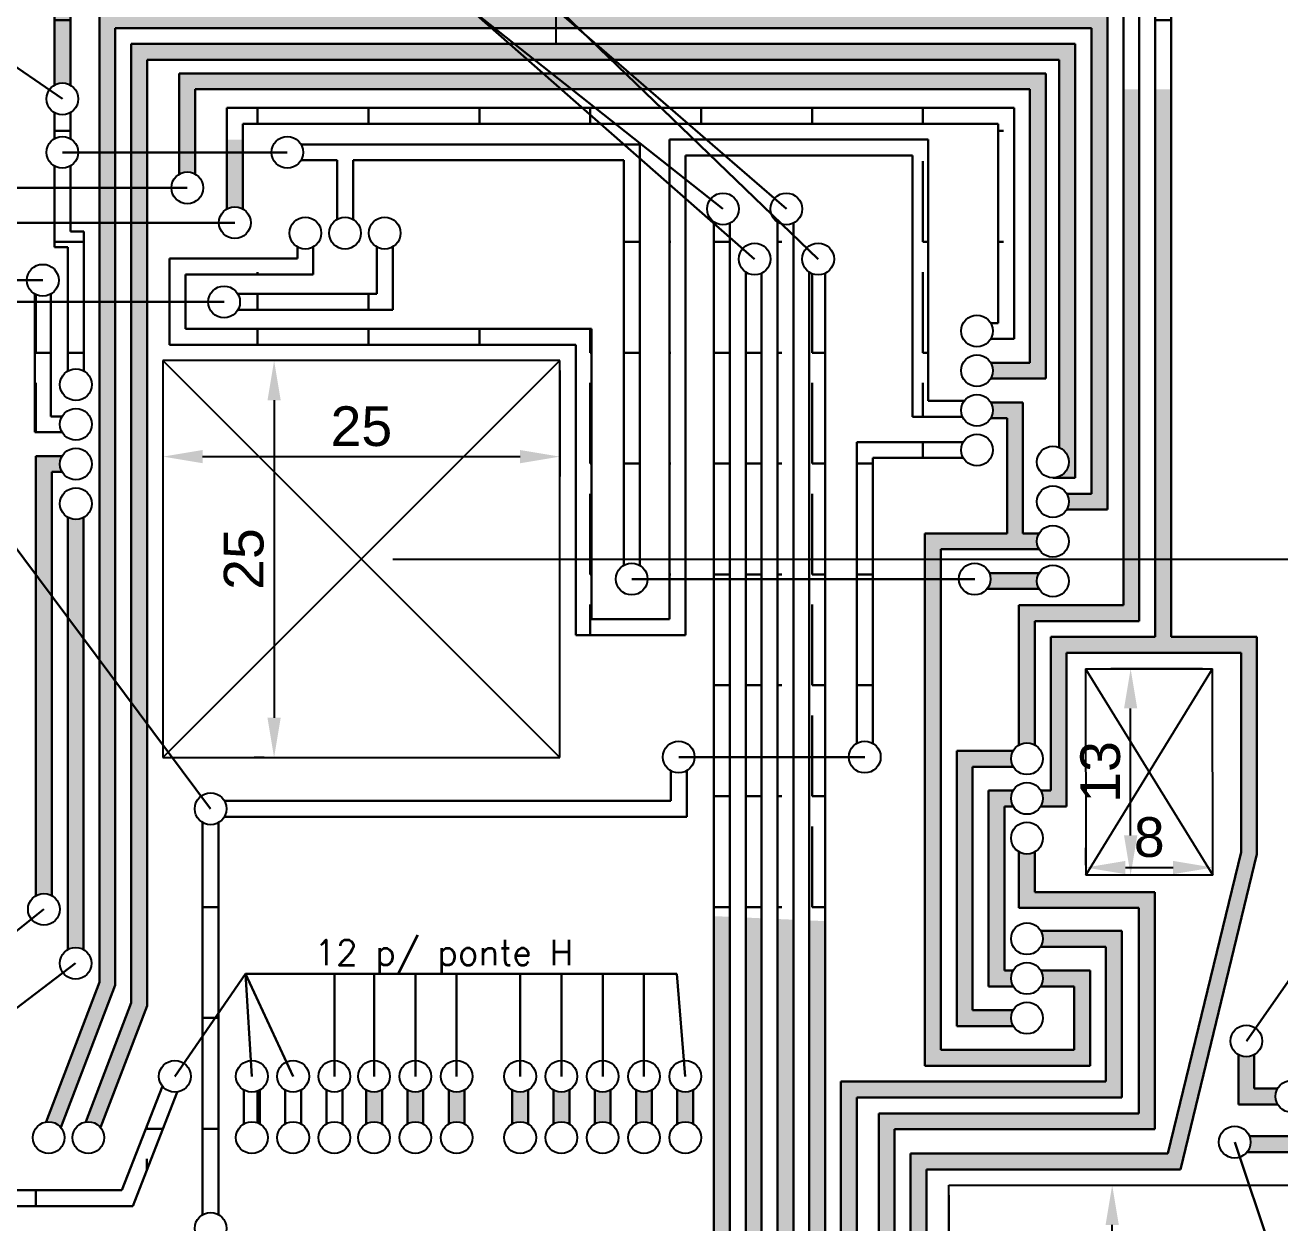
# Model space of a CAD drawing. Header units: millimetres. Extents: x -2700 to -2171, y -729 to -455.
# Drawn here: x -2599.1 to -2520, y -634.6 to -559.1 of the extents above; entities that cross this region are included whole.
import ezdxf

# ---------------------------------------------------------------- set-up
doc = ezdxf.new("R2010")
doc.units = ezdxf.units.MM
doc.styles.add('200-R060', font='romans.shx', dxfattribs={"height": 30})
doc.styles.get("Standard").update_dxf_attribs({"font": 'arial.ttf'})
doc.dimstyles.new('ISO-25', dxfattribs={"dimtxt": 2.5, "dimasz": 2.5, "dimexe": 1.25, "dimexo": 0.625, "dimtad": 1, "dimtxsty": 'Standard', "dimcen": 2.5, "dimadec": 0, "dimazin": 0, "dimtfac": 1, "dimtmove": 0, "dimatfit": 3, "dimfxl": 1, "dimarcsym": 0})
pattern_1 = [(0, (0, 0), (0, 6.985), [5.08, -1.905]), (90, (0, 0), (-6.985, 4e-16), [5.08, -1.905])]

# ---------------------------------------------------------------- blocks, each defined once
blk = doc.blocks.new('*D6')
at = {"color": 0, "lineweight": -2, "transparency": 16777216}
for p, q in [((-2575.934, -592.752), (-2495.554, -592.752)), ((-2496.804, -595.252), (-2496.804, -680.252)), ((-2538.934, -682.752), (-2495.554, -682.752))]:
    blk.add_line(p, q, dxfattribs=at)
at = {"color": 0, "lineweight": 30, "transparency": 16777216}
for points in [[(-2497.221, -595.252), (-2496.387, -595.252), (-2496.804, -592.752)], [(-2497.221, -680.252), (-2496.387, -680.252), (-2496.804, -682.752)]]:
    blk.add_solid(points, dxfattribs=at)
at = {"layer": 'Defpoints', "color": 0, "lineweight": 30, "transparency": 16777216}
for p in [(-2576.559, -592.752), (-2539.559, -682.752), (-2496.804, -682.752)]:
    blk.add_point(p, dxfattribs=at)
at = {"color": 0, "lineweight": 30, "transparency": 16777216, "insert": (-2498.705, -637.752), "char_height": 2.5, "attachment_point": 5, "rotation": 90}
blk.add_mtext('90', dxfattribs=at)
blk = doc.blocks.new('*D10')
at = {"color": 0, "lineweight": -2, "transparency": 16777216}
for p, q in [((-2540.282, -632.202), (-2529.365, -632.202)), ((-2530.615, -680.252), (-2530.615, -634.702)), ((-2540.282, -682.752), (-2529.365, -682.752))]:
    blk.add_line(p, q, dxfattribs=at)
at = {"color": 0, "lineweight": 30, "transparency": 16777216}
for points in [[(-2531.031, -634.702), (-2530.198, -634.702), (-2530.615, -632.202)], [(-2531.031, -680.252), (-2530.198, -680.252), (-2530.615, -682.752)]]:
    blk.add_solid(points, dxfattribs=at)
at = {"layer": 'Defpoints', "color": 0, "lineweight": 30, "transparency": 16777216}
for p in [(-2540.907, -632.202), (-2530.615, -632.202), (-2540.907, -682.752)]:
    blk.add_point(p, dxfattribs=at)
at = {"color": 0, "lineweight": 30, "transparency": 16777216, "insert": (-2532.742, -657.477), "char_height": 2.5, "attachment_point": 5, "rotation": 90}
blk.add_mtext('50,55', dxfattribs=at)
blk = doc.blocks.new('*D14')
at = {"color": 0, "lineweight": -2, "transparency": 16777216}
for p, q in [((-2524.916, -599.666), (-2530.701, -599.666)), ((-2529.451, -610.163), (-2529.451, -602.166)), ((-2524.903, -612.663), (-2530.701, -612.663))]:
    blk.add_line(p, q, dxfattribs=at)
at = {"color": 0, "lineweight": 30, "transparency": 16777216}
for points in [[(-2529.868, -602.166), (-2529.035, -602.166), (-2529.451, -599.666)], [(-2529.868, -610.163), (-2529.035, -610.163), (-2529.451, -612.663)]]:
    blk.add_solid(points, dxfattribs=at)
at = {"layer": 'Defpoints', "color": 0, "lineweight": 30, "transparency": 16777216}
for p in [(-2529.451, -599.666), (-2524.291, -599.666), (-2524.278, -612.663)]:
    blk.add_point(p, dxfattribs=at)
at = {"color": 0, "lineweight": 30, "transparency": 16777216, "insert": (-2531.354, -606.165), "char_height": 2.5, "attachment_point": 5, "rotation": 90}
blk.add_mtext('13', dxfattribs=at)
blk = doc.blocks.new('*D18')
at = {"color": 0, "lineweight": -2, "transparency": 16777216}
for p, q in [((-2540.907, -632.827), (-2540.907, -644.811)), ((-2510.907, -632.827), (-2510.907, -644.811)), ((-2538.407, -643.561), (-2513.407, -643.561))]:
    blk.add_line(p, q, dxfattribs=at)
at = {"color": 0, "lineweight": 30, "transparency": 16777216}
for points in [[(-2538.407, -643.144), (-2538.407, -643.977), (-2540.907, -643.561)], [(-2513.407, -643.144), (-2513.407, -643.977), (-2510.907, -643.561)]]:
    blk.add_solid(points, dxfattribs=at)
at = {"layer": 'Defpoints', "color": 0, "lineweight": 30, "transparency": 16777216}
for p in [(-2540.907, -632.202), (-2510.907, -632.202), (-2510.907, -643.561)]:
    blk.add_point(p, dxfattribs=at)
at = {"color": 0, "lineweight": 30, "transparency": 16777216, "insert": (-2525.907, -641.658), "char_height": 2.5, "attachment_point": 5}
blk.add_mtext('30', dxfattribs=at)
blk = doc.blocks.new('*D19')
at = {"color": 0, "lineweight": -2, "transparency": 16777216}
for p, q in [((-2532.281, -612.038), (-2532.281, -610.937)), ((-2524.278, -612.038), (-2524.278, -610.937)), ((-2529.781, -612.187), (-2526.778, -612.187))]:
    blk.add_line(p, q, dxfattribs=at)
at = {"color": 0, "lineweight": 30, "transparency": 16777216}
for points in [[(-2529.781, -611.771), (-2529.781, -612.604), (-2532.281, -612.187)], [(-2526.778, -611.771), (-2526.778, -612.604), (-2524.278, -612.187)]]:
    blk.add_solid(points, dxfattribs=at)
at = {"layer": 'Defpoints', "color": 0, "lineweight": 30, "transparency": 16777216}
for p in [(-2524.278, -612.187), (-2532.281, -612.663), (-2524.278, -612.663)]:
    blk.add_point(p, dxfattribs=at)
at = {"color": 0, "lineweight": 30, "transparency": 16777216, "insert": (-2528.279, -610.286), "char_height": 2.5, "attachment_point": 5}
blk.add_mtext('8', dxfattribs=at)
blk = doc.blocks.new('*D20')
at = {"color": 0, "lineweight": -2, "transparency": 16777216}
for p, q in [((-2590.407, -580.877), (-2590.407, -587.549)), ((-2565.407, -580.877), (-2565.407, -587.549)), ((-2587.907, -586.299), (-2567.907, -586.299))]:
    blk.add_line(p, q, dxfattribs=at)
at = {"color": 0, "lineweight": 30, "transparency": 16777216}
for points in [[(-2587.907, -585.882), (-2587.907, -586.715), (-2590.407, -586.299)], [(-2567.907, -585.882), (-2567.907, -586.715), (-2565.407, -586.299)]]:
    blk.add_solid(points, dxfattribs=at)
at = {"layer": 'Defpoints', "color": 0, "lineweight": 30, "transparency": 16777216}
for p in [(-2590.407, -580.252), (-2565.407, -580.252), (-2565.407, -586.299)]:
    blk.add_point(p, dxfattribs=at)
at = {"color": 0, "lineweight": 30, "transparency": 16777216, "insert": (-2577.907, -584.397), "char_height": 2.5, "attachment_point": 5}
blk.add_mtext('25', dxfattribs=at)
blk = doc.blocks.new('*D22')
at = {"color": 0, "lineweight": -2, "transparency": 16777216}
for p, q in [((-2584.031, -580.252), (-2584.656, -580.252)), ((-2583.406, -582.752), (-2583.406, -602.752)), ((-2584.031, -605.252), (-2584.656, -605.252))]:
    blk.add_line(p, q, dxfattribs=at)
at = {"color": 0, "lineweight": 30, "transparency": 16777216}
for points in [[(-2583.822, -582.752), (-2582.989, -582.752), (-2583.406, -580.252)], [(-2583.822, -602.752), (-2582.989, -602.752), (-2583.406, -605.252)]]:
    blk.add_solid(points, dxfattribs=at)
at = {"layer": 'Defpoints', "color": 0, "lineweight": 30, "transparency": 16777216}
for p in [(-2583.406, -580.252), (-2583.406, -605.252), (-2583.406, -605.252)]:
    blk.add_point(p, dxfattribs=at)
at = {"color": 0, "lineweight": 30, "transparency": 16777216, "insert": (-2585.307, -592.752), "char_height": 2.5, "attachment_point": 5, "rotation": 90}
blk.add_mtext('25', dxfattribs=at)
blk = doc.blocks.new('*D27')
at = {"color": 0, "lineweight": -2, "transparency": 16777216}
for p, q in [((-2565.657, -547.295), (-2565.657, -544.795)), ((-2568.15, -549.795), (-2564.407, -549.795)), ((-2565.657, -555.298), (-2565.657, -549.795)), ((-2568.15, -555.298), (-2564.407, -555.298)), ((-2565.657, -557.798), (-2565.657, -560.298))]:
    blk.add_line(p, q, dxfattribs=at)
at = {"color": 0, "lineweight": 30, "transparency": 16777216}
for points in [[(-2566.074, -547.295), (-2565.241, -547.295), (-2565.657, -549.795)], [(-2566.074, -557.798), (-2565.241, -557.798), (-2565.657, -555.298)]]:
    blk.add_solid(points, dxfattribs=at)
at = {"layer": 'Defpoints', "color": 0, "lineweight": 30, "transparency": 16777216}
for p in [(-2568.775, -549.795), (-2565.657, -549.795), (-2568.775, -555.298)]:
    blk.add_point(p, dxfattribs=at)
at = {"color": 0, "lineweight": 30, "transparency": 16777216, "insert": (-2567.78, -552.546), "char_height": 2.5, "attachment_point": 5, "rotation": 90}
blk.add_mtext('5,5', dxfattribs=at)

msp = doc.modelspace()

# ---------------------------------------------------------------- hatches: boundary and pattern name
at = {"lineweight": 30}
h = msp.add_hatch(dxfattribs=at)
h.set_pattern_fill('ANGLE', color=2)
h.set_pattern_definition(pattern_1)
h.paths.add_polyline_path([(-2526.909, -550.844), (-2527.909, -551.012), (-2527.909, -553.154), (-2540.65, -553.154), (-2542.638, -553.488, -0.041669), (-2542.624, -553.654, -0.131653), (-2542.758, -554.154), (-2527.909, -554.154), (-2527.909, -557.874), (-2526.909, -558.018)])
h.paths.add_polyline_path([(-2526.909, -546.585), (-2520.313, -546.585), (-2520.313, -545.46), (-2521.313, -545.505), (-2521.313, -545.585), (-2523.085, -545.585), (-2527.909, -545.802), (-2527.909, -551.012), (-2526.909, -550.844)])
h.paths.add_polyline_path([(-2520.313, -537.68), (-2520.313, -532.786), (-2517.043, -532.786, -0.131653), (-2517.177, -532.286, -0.131653), (-2517.043, -531.786), (-2520.313, -531.786), (-2520.313, -527.251), (-2571.916, -527.251), (-2573.321, -528.251), (-2563.418, -528.251), (-2563.418, -531.925), (-2562.418, -532.023), (-2562.418, -528.251), (-2521.313, -528.251), (-2521.313, -545.505), (-2520.313, -545.46)])
h.paths.add_polyline_path([(-2523.085, -545.585), (-2527.909, -545.585), (-2527.909, -545.802)], flags=17)
h.paths.add_polyline_path([(-2526.909, -558.018), (-2527.909, -557.874), (-2527.909, -565.283), (-2526.909, -565.283)])
h.paths.add_polyline_path([(-2528.909, -557.73), (-2529.909, -557.587), (-2529.909, -565.283), (-2528.909, -565.283)])
h.paths.add_polyline_path([(-2528.909, -556.298), (-2538.868, -556.298), (-2531.916, -557.298), (-2529.909, -557.298), (-2529.909, -557.587), (-2528.909, -557.73)], flags=17)
h.paths.add_polyline_path([(-2538.868, -556.298), (-2548.226, -556.298), (-2548.226, -554.952), (-2549.226, -554.808), (-2549.226, -556.298), (-2560.652, -556.298), (-2567.35, -556.298), (-2566.313, -557.298), (-2531.916, -557.298)])
h.paths.add_polyline_path([(-2548.226, -551.863), (-2549.226, -551.863), (-2549.226, -553.154), (-2556.383, -553.154, -0.131653), (-2556.249, -553.654, -0.035731), (-2556.259, -553.796), (-2553.773, -554.154), (-2549.226, -554.154), (-2549.226, -554.808), (-2548.226, -554.952)])
h.paths.add_polyline_path([(-2556.259, -553.796, -0.095473), (-2556.383, -554.154), (-2553.773, -554.154)])
h = msp.add_hatch(dxfattribs=at)
h.set_pattern_fill('ANGLE', color=2)
h.set_pattern_definition(pattern_1)
h.paths.add_polyline_path([(-2603.407, -556.798), (-2604.407, -556.798), (-2604.407, -558.48), (-2603.407, -559.169)])
h.paths.add_polyline_path([(-2603.407, -549.656), (-2604.407, -550.367), (-2604.407, -556.798), (-2603.407, -556.798)])
h.paths.add_polyline_path([(-2601.407, -548.233), (-2602.407, -548.945), (-2602.407, -556.798), (-2601.407, -556.798)])
h.paths.add_polyline_path([(-2601.407, -556.798), (-2602.407, -556.798), (-2602.407, -559.857), (-2601.407, -560.545)])
h.paths.add_polyline_path([(-2599.407, -556.798), (-2600.407, -556.798), (-2600.407, -561.234), (-2599.407, -561.922)])
h.paths.add_polyline_path([(-2599.407, -546.81), (-2600.407, -547.522), (-2600.407, -556.798), (-2599.407, -556.798)])
h.paths.add_polyline_path([(-2596.239, -544.556), (-2597.239, -545.268), (-2597.239, -556.798), (-2596.239, -556.798)])
h.paths.add_polyline_path([(-2596.239, -556.798), (-2597.239, -556.798), (-2597.239, -562.893, -0.26795), (-2596.239, -562.893)])
h.paths.add_polyline_path([(-2584.283, -547.595), (-2588.083, -547.595), (-2589.223, -547.595, -0.131653), (-2589.089, -548.095, -0.131653), (-2589.223, -548.595), (-2588.083, -548.595), (-2583.021, -548.595)])
h = msp.add_hatch(color=2, dxfattribs=at)
h.dxf.hatch_style = 1
h.paths.add_polyline_path([(-2561.716, -556.298), (-2579.801, -556.298), (-2589.223, -556.298, -0.131653), (-2589.089, -556.798, -0.131653), (-2589.223, -557.298), (-2579.801, -557.298), (-2561.716, -557.298)])
h.paths.add_polyline_path([(-2561.716, -560.298), (-2592.407, -560.298), (-2592.407, -575.184), (-2591.407, -575.184), (-2591.407, -561.298), (-2561.716, -561.298)], flags=17)
h.paths.add_polyline_path([(-2561.716, -562.157), (-2589.375, -562.157), (-2589.375, -568.498, -0.26795), (-2588.375, -568.498), (-2588.375, -563.157), (-2561.716, -563.157)], flags=16)
h.paths.add_polyline_path([(-2585.379, -566.327), (-2586.379, -566.327), (-2586.379, -570.694, -0.26795), (-2585.379, -570.694)], flags=16)
h.paths.add_polyline_path([(-2593.407, -559.298), (-2561.716, -559.298), (-2561.716, -558.298), (-2594.407, -558.298), (-2594.407, -575.184), (-2593.407, -575.184)])
h = msp.add_hatch(color=2, dxfattribs=at)
h.dxf.hatch_style = 1
h.paths.add_polyline_path([(-2596.239, -557.312), (-2597.239, -557.312), (-2597.239, -562.893, -0.26795), (-2596.239, -562.893)])
h = msp.add_hatch(color=2, dxfattribs=at)
h.dxf.hatch_style = 1
h.paths.add_polyline_path([(-2534.793, -562.157), (-2563.324, -562.157), (-2563.324, -563.157), (-2535.793, -563.157), (-2535.793, -563.408), (-2534.793, -563.408)], flags=16)
h.paths.add_polyline_path([(-2532.951, -560.298), (-2563.324, -560.298), (-2563.324, -561.298), (-2533.951, -561.298), (-2533.951, -563.408), (-2532.951, -563.408)], flags=17)
h.paths.add_polyline_path([(-2530.909, -558.298), (-2594.407, -558.298), (-2594.407, -563.268), (-2593.407, -563.268), (-2593.407, -559.298), (-2531.909, -559.298), (-2531.909, -563.408), (-2530.909, -563.408)])
h = msp.add_hatch(color=2, dxfattribs=at)
h.dxf.hatch_style = 1
h.paths.add_polyline_path([(-2526.909, -563.157), (-2527.909, -563.157), (-2527.909, -590.77), (-2527.909, -597.656), (-2534.487, -597.656), (-2534.487, -607.335), (-2535.121, -607.335, -0.131653), (-2534.987, -607.835, -0.131653), (-2535.121, -608.335), (-2533.487, -608.335), (-2533.487, -598.656), (-2522.495, -598.656), (-2522.495, -610.785), (-2521.495, -610.749), (-2521.495, -597.656), (-2526.909, -597.656), (-2526.909, -590.77)])
h.paths.add_polyline_path([(-2528.909, -563.157), (-2529.909, -563.157), (-2529.909, -595.656), (-2533.851, -595.656), (-2536.487, -595.656), (-2536.487, -604.469, -0.26795), (-2535.487, -604.469), (-2535.487, -596.656), (-2528.909, -596.656)])
h.paths.add_polyline_path([(-2535.217, -591.136), (-2536.235, -591.136), (-2536.235, -582.882), (-2538.27, -582.882, -0.131653), (-2538.136, -583.382, -0.131653), (-2538.27, -583.882), (-2537.235, -583.882), (-2537.235, -591.136), (-2542.407, -591.136), (-2542.407, -611.5), (-2541.407, -611.464), (-2541.407, -592.136), (-2535.217, -592.136, -0.131653), (-2535.351, -591.636, -0.131653)])
h.paths.add_polyline_path([(-2541.407, -611.464), (-2542.407, -611.5), (-2542.407, -624.677), (-2532.009, -624.677), (-2532.009, -618.673), (-2535.121, -618.673, -0.131653), (-2534.987, -619.173, -0.131653), (-2535.121, -619.673), (-2533.009, -619.673), (-2533.009, -623.677), (-2541.407, -623.677)], flags=17)
h.paths.add_polyline_path([(-2527.928, -613.735), (-2535.487, -613.735), (-2535.487, -611.251), (-2535.595, -611.255, -0.185439), (-2536.312, -611.281), (-2536.487, -611.287), (-2536.487, -614.735), (-2528.928, -614.735), (-2528.928, -627.677), (-2545.316, -627.677), (-2545.316, -645.706), (-2569.95, -645.706), (-2569.782, -646.706), (-2544.316, -646.706), (-2544.316, -628.677), (-2527.928, -628.677)])
h.paths.add_polyline_path([(-2530.009, -616.173), (-2535.121, -616.173, -0.131653), (-2534.987, -616.673, -0.131653), (-2535.121, -617.173), (-2531.009, -617.173), (-2531.009, -625.677), (-2547.697, -625.677), (-2547.697, -643.706), (-2570.285, -643.706), (-2570.117, -644.706), (-2546.697, -644.706), (-2546.697, -626.677), (-2530.009, -626.677)])
h = msp.add_hatch(color=2, dxfattribs=at)
h.dxf.hatch_style = 1
h.paths.add_polyline_path([(-2535.351, -594.136, -0.131653), (-2535.217, -593.636), (-2538.348, -593.636, -0.097397), (-2538.274, -594.015, -0.169196), (-2538.49, -594.636), (-2535.217, -594.636, -0.131653)])
h.paths.add_polyline_path([(-2534.793, -563.157), (-2535.793, -563.157), (-2535.793, -580.382), (-2538.27, -580.382, -0.131655), (-2538.136, -580.882, -0.131651), (-2538.27, -581.382), (-2534.793, -581.382)])
h.paths.add_polyline_path([(-2532.951, -563.157), (-2533.951, -563.157), (-2533.951, -585.719, -0.298216), (-2533.351, -586.636, -0.414214), (-2534.351, -587.636), (-2532.951, -587.636)])
h.paths.add_polyline_path([(-2530.909, -563.157), (-2531.909, -563.157), (-2531.909, -588.636), (-2533.485, -588.636, -0.131655), (-2533.351, -589.136, -0.131651), (-2533.485, -589.636), (-2530.909, -589.636)])
h = msp.add_hatch(dxfattribs=at)
h.set_pattern_fill('ANGLE', color=2)
h.set_pattern_definition(pattern_1)
h.paths.add_polyline_path([(-2536.793, -564.327), (-2586.379, -564.327), (-2586.379, -567.128), (-2585.379, -567.128), (-2585.379, -565.327), (-2537.793, -565.327), (-2537.793, -577.882), (-2538.27, -577.882, -0.131655), (-2538.136, -578.382, -0.131651), (-2538.27, -578.882), (-2536.793, -578.882)])
h = msp.add_hatch(dxfattribs=at)
h.set_pattern_fill('ANGLE', color=2)
h.set_pattern_definition(pattern_1)
h.paths.add_polyline_path([(-2596.239, -564.625, -0.26795), (-2597.239, -564.625), (-2597.239, -566.262, -0.26795), (-2596.239, -566.262)])
h = msp.add_hatch(dxfattribs=at)
h.set_pattern_fill('ANGLE', color=2)
h.set_pattern_definition(pattern_1)
h.paths.add_polyline_path([(-2560.377, -567.481), (-2561.347, -566.628), (-2579.801, -566.628), (-2581.707, -566.628, -0.131653), (-2581.573, -567.128, -0.131653), (-2581.707, -567.628), (-2579.435, -567.628), (-2579.435, -571.352, -0.26795), (-2578.435, -571.352), (-2578.435, -567.628), (-2561.377, -567.628), (-2561.377, -593.149, -0.26795), (-2560.377, -593.149)])
h = msp.add_hatch(dxfattribs=at)
h.set_pattern_fill('ANGLE', color=2)
h.set_pattern_definition(pattern_1)
h.paths.add_polyline_path([(-2558.491, -568.032), (-2558.491, -569.141), (-2557.491, -570.021), (-2557.491, -568.824)])
h.paths.add_polyline_path([(-2556.945, -566.327), (-2558.491, -566.327), (-2558.491, -568.032), (-2557.491, -568.824), (-2557.491, -567.327), (-2555.907, -567.327)])
h.paths.add_polyline_path([(-2560.377, -566.628), (-2561.347, -566.628), (-2560.377, -567.481)])
h.paths.add_polyline_path([(-2556.17, -566.327), (-2556.945, -566.327), (-2555.907, -567.327), (-2555.016, -567.327)])
h.paths.add_polyline_path([(-2542.202, -566.327), (-2556.17, -566.327), (-2555.016, -567.327), (-2543.202, -567.327), (-2543.202, -583.782), (-2540.052, -583.782, -0.103244), (-2540.136, -583.382, -0.162278), (-2539.936, -582.782), (-2542.202, -582.782)])
h = msp.add_hatch(dxfattribs=at)
h.set_pattern_fill('ANGLE', color=2)
h.set_pattern_definition(pattern_1)
h.paths.add_polyline_path([(-2597.474, -576.552), (-2598.474, -576.552), (-2598.474, -584.764), (-2596.758, -584.764, -0.131653), (-2596.892, -584.264, -0.131653), (-2596.758, -583.764), (-2597.474, -583.764)])
h.paths.add_polyline_path([(-2597.474, -576.05, -0.26795), (-2598.474, -576.05), (-2598.474, -576.552), (-2597.474, -576.552)])
h.paths.add_polyline_path([(-2595.392, -572.106), (-2596.239, -572.106), (-2596.239, -571.56), (-2597.239, -571.56), (-2597.239, -573.106), (-2596.392, -573.106), (-2596.392, -576.552), (-2595.392, -576.552)])
h.paths.add_polyline_path([(-2596.239, -567.994, -0.26795), (-2597.239, -567.994), (-2597.239, -569.364), (-2596.239, -569.364)])
h.paths.add_polyline_path([(-2596.239, -569.364), (-2597.239, -569.364), (-2597.239, -571.56), (-2596.239, -571.56)])
h.paths.add_polyline_path([(-2595.392, -576.552), (-2596.392, -576.552), (-2596.392, -580.898, -0.26795), (-2595.392, -580.898)])
h.paths.add_polyline_path([(-2575.935, -573.085, -0.26795), (-2576.935, -573.085), (-2576.935, -576.052), (-2585.688, -576.052, -0.131653), (-2585.554, -576.552, -0.131653), (-2585.688, -577.052), (-2575.935, -577.052)])
h.paths.add_polyline_path([(-2580.935, -573.085, -0.26795), (-2581.935, -573.085), (-2581.935, -573.824), (-2589.986, -573.824), (-2589.986, -576.552), (-2588.986, -576.552), (-2588.986, -574.824), (-2580.935, -574.824)])
h = msp.add_hatch(dxfattribs=at)
h.set_pattern_fill('ANGLE', color=2)
h.set_pattern_definition(pattern_1)
h.paths.add_polyline_path([(-2554.697, -605.227), (-2555.697, -605.227), (-2555.697, -616.211), (-2554.697, -616.211)])
h.paths.add_polyline_path([(-2552.697, -605.227), (-2553.697, -605.227), (-2553.697, -616.211), (-2552.697, -616.211)])
h.paths.add_polyline_path([(-2550.697, -605.227), (-2551.697, -605.227), (-2551.697, -616.211), (-2550.697, -616.211)])
h.paths.add_polyline_path([(-2548.697, -605.227), (-2549.697, -605.227), (-2549.697, -616.211), (-2548.697, -616.211)])
h.paths.add_polyline_path([(-2545.698, -594.015), (-2546.698, -594.015), (-2546.698, -604.361, -0.26795), (-2545.698, -604.361)])
h.paths.add_polyline_path([(-2545.698, -586.382), (-2540.002, -586.382, -0.131653), (-2540.136, -585.882, -0.131653), (-2540.002, -585.382), (-2546.698, -585.382), (-2546.698, -594.015), (-2545.698, -594.015)])
h.paths.add_polyline_path([(-2548.697, -594.015), (-2549.697, -594.015), (-2549.697, -605.227), (-2548.697, -605.227)])
h.paths.add_polyline_path([(-2550.697, -594.015), (-2551.697, -594.015), (-2551.697, -605.227), (-2550.697, -605.227)])
h.paths.add_polyline_path([(-2552.697, -594.015), (-2553.697, -594.015), (-2553.697, -605.227), (-2552.697, -605.227)])
h.paths.add_polyline_path([(-2554.697, -594.015), (-2555.697, -594.015), (-2555.697, -605.227), (-2554.697, -605.227)])
h.paths.add_polyline_path([(-2557.491, -594.015), (-2558.491, -594.015), (-2558.491, -596.547), (-2563.407, -596.547), (-2563.407, -578.252), (-2588.986, -578.252), (-2588.986, -576.552), (-2589.986, -576.552), (-2589.986, -579.252), (-2564.407, -579.252), (-2564.407, -597.547), (-2557.491, -597.547)])
h.paths.add_polyline_path([(-2557.491, -570.021), (-2558.491, -569.141), (-2558.491, -594.015), (-2557.491, -594.015)])
h.paths.add_polyline_path([(-2554.697, -572.479), (-2555.697, -571.6), (-2555.697, -594.015), (-2554.697, -594.015)])
h.paths.add_polyline_path([(-2552.697, -574.753, -0.268742), (-2553.697, -574.681), (-2553.697, -594.015), (-2552.697, -594.015)])
h.paths.add_polyline_path([(-2550.697, -572.348), (-2551.424, -571.648, -0.076146), (-2551.697, -571.518), (-2551.697, -594.015), (-2550.697, -594.015)])
h.paths.add_polyline_path([(-2548.697, -574.753, -0.268742), (-2549.697, -574.681), (-2549.697, -594.015), (-2548.697, -594.015)])
h = msp.add_hatch(dxfattribs=at)
h.set_pattern_fill('ANGLE', color=2)
h.set_pattern_definition(pattern_1)
h.paths.add_polyline_path([(-2550.697, -571.59, -0.188734), (-2551.424, -571.648), (-2550.697, -572.348)])
h.paths.add_polyline_path([(-2554.697, -571.59, -0.268742), (-2555.697, -571.518), (-2555.697, -571.6), (-2554.697, -572.479)])
h = msp.add_hatch(color=2, dxfattribs=at)
h.dxf.hatch_style = 1
h.paths.add_polyline_path([(-2593.407, -619.593), (-2593.407, -575.184), (-2594.407, -575.184), (-2594.407, -619.409), (-2597.765, -628.215, -0.26795), (-2596.831, -628.571)])
h = msp.add_hatch(color=2, dxfattribs=at)
h.dxf.hatch_style = 1
h.paths.add_polyline_path([(-2591.407, -575.184), (-2592.407, -575.184), (-2592.407, -620.72), (-2595.265, -628.215, -0.26795), (-2594.331, -628.571), (-2591.407, -620.904)])
h = msp.add_hatch(dxfattribs=at)
h.set_pattern_fill('ANGLE', color=2)
h.set_pattern_definition(pattern_1)
h.paths.add_polyline_path([(-2592.407, -575.087), (-2592.407, -575.184), (-2592.157, -575.184)])
h = msp.add_hatch(dxfattribs=at)
h.set_pattern_fill('ANGLE', color=2)
h.set_pattern_definition([(0, (0, 0.7), (0, 6.985), [5.08, -1.905]), (90, (0, 0.7), (-6.985, 4e-16), [5.08, -1.905])])
h.paths.add_polyline_path([(-2585.662, -577.005, -0.013504), (-2585.688, -577.052), (-2585.54, -577.052)])
h = msp.add_hatch(color=2, dxfattribs=at)
h.dxf.hatch_style = 1
h.paths.add_polyline_path([(-2597.407, -587.264), (-2596.758, -587.264, -0.131653), (-2596.892, -586.764, -0.131653), (-2596.758, -586.264), (-2598.407, -586.264), (-2598.407, -613.954, -0.26795), (-2597.407, -613.954)])
h.paths.add_polyline_path([(-2595.407, -590.138, -0.267993), (-2596.407, -590.121), (-2596.407, -617.353, -0.26795), (-2595.407, -617.353)])
h = msp.add_hatch(color=2, dxfattribs=at)
h.dxf.hatch_style = 1
h.paths.add_polyline_path([(-2540.407, -622.173), (-2536.853, -622.173, -0.131653), (-2536.987, -621.673, -0.131653), (-2536.853, -621.173), (-2539.407, -621.173), (-2539.407, -605.835), (-2536.853, -605.835, -0.131653), (-2536.987, -605.335, -0.131653), (-2536.853, -604.835), (-2540.407, -604.835)])
h = msp.add_hatch(dxfattribs=at)
h.set_pattern_fill('ANGLE', color=2)
h.set_pattern_definition(pattern_1)
h.paths.add_polyline_path([(-2557.417, -606.093, -0.26795), (-2558.417, -606.093), (-2558.417, -607.987), (-2586.541, -607.987, -0.131653), (-2586.407, -608.487, -0.131653), (-2586.541, -608.987), (-2557.417, -608.987)])
h.paths.add_polyline_path([(-2586.907, -610.06), (-2586.907, -609.353, -0.26795), (-2587.907, -609.353), (-2587.907, -616.316), (-2587.907, -622.802), (-2586.907, -621.349)])
h.paths.add_polyline_path([(-2586.907, -621.349), (-2587.907, -622.802), (-2587.907, -634.059, -0.26795), (-2586.907, -634.059)])
h.paths.add_polyline_path([(-2584.307, -626.21, -0.26795), (-2585.307, -626.21), (-2585.307, -628.336, -0.26795), (-2584.307, -628.336)])
h.paths.add_polyline_path([(-2581.707, -626.21, -0.26795), (-2582.707, -626.21), (-2582.707, -628.336, -0.26795), (-2581.707, -628.336)])
h.paths.add_polyline_path([(-2579.107, -626.21, -0.26795), (-2580.107, -626.21), (-2580.107, -628.336, -0.26795), (-2579.107, -628.336)])
h = msp.add_hatch(color=2, dxfattribs=at)
h.dxf.hatch_style = 1
h.paths.add_polyline_path([(-2514.435, -627.23, -0.131653), (-2514.569, -626.73, -0.131653), (-2514.435, -626.23), (-2518.401, -626.23, -0.097397), (-2518.326, -626.609, -0.169196), (-2518.543, -627.23)])
h.paths.add_polyline_path([(-2521.661, -626.109), (-2521.661, -623.983, -0.26795), (-2522.661, -623.983), (-2522.661, -627.109), (-2520.193, -627.109, -0.131653), (-2520.326, -626.609, -0.131653), (-2520.193, -626.109)])
h.paths.add_polyline_path([(-2517.867, -630.11, -0.169196), (-2518.083, -629.489, -0.097397), (-2518.009, -629.11), (-2521.971, -629.11, -0.097397), (-2521.896, -629.489, -0.169196), (-2522.113, -630.11)])
h.paths.add_polyline_path([(-2514.435, -630.11, -0.131653), (-2514.569, -629.61, -0.131653), (-2514.435, -629.11), (-2516.158, -629.11, -0.097397), (-2516.083, -629.489, -0.169196), (-2516.3, -630.11)])
h.paths.add_polyline_path([(-2538.407, -619.673), (-2536.853, -619.673, -0.131653), (-2536.987, -619.173, -0.131653), (-2536.853, -618.673), (-2537.407, -618.673), (-2537.407, -608.335), (-2536.853, -608.335, -0.131653), (-2536.987, -607.835, -0.131653), (-2536.853, -607.335), (-2538.407, -607.335)])
h = msp.add_hatch(color=2, dxfattribs=at)
h.dxf.hatch_style = 1
h.paths.add_polyline_path([(-2542.316, -668.505), (-2542.316, -631.202), (-2526.316, -631.202), (-2521.495, -611.344), (-2521.495, -610.749), (-2522.495, -610.785), (-2522.495, -611.224), (-2527.103, -630.202), (-2543.316, -630.202), (-2543.316, -668.116), (-2554.065, -679.842), (-2566.007, -679.842), (-2566.007, -677.868, -0.26795), (-2567.007, -677.868), (-2567.007, -680.842), (-2553.625, -680.842)])
h = msp.add_hatch(dxfattribs=at)
h.set_pattern_fill('ANGLE', color=2)
h.set_pattern_definition(pattern_1)
h.paths.add_polyline_path([(-2633.907, -611.509), (-2634.907, -611.496), (-2634.907, -623.873), (-2632.01, -626.391), (-2631.9, -625.162), (-2633.907, -623.417)])
h.paths.add_polyline_path([(-2631.107, -611.545), (-2632.107, -611.532), (-2632.107, -621.037, -0.26795), (-2631.107, -621.037)])
h.paths.add_polyline_path([(-2631.9, -625.162), (-2632.01, -626.391), (-2629.186, -628.847), (-2629.186, -634.652), (-2631.961, -635.502), (-2632.83, -635.502), (-2632.92, -636.502), (-2631.811, -636.502), (-2628.186, -635.391), (-2628.186, -628.391)])
h.paths.add_polyline_path([(-2632.83, -635.502), (-2634.541, -635.502, -0.131653), (-2634.407, -636.002, -0.131653), (-2634.541, -636.502), (-2632.92, -636.502)])
h.paths.add_polyline_path([(-2625.46, -625.173), (-2629.101, -620.935), (-2629.101, -611.571), (-2630.101, -611.558), (-2630.101, -621.306), (-2626.46, -625.543), (-2626.46, -633.902), (-2624.273, -633.902, -0.131653), (-2624.407, -633.402, -0.131653), (-2624.273, -632.902), (-2625.46, -632.902)])
h.paths.add_polyline_path([(-2622.907, -625.075), (-2627.101, -620.194), (-2627.101, -611.597), (-2628.101, -611.584), (-2628.101, -620.565), (-2623.907, -625.446), (-2623.907, -629.936, -0.26795), (-2622.907, -629.936)])
h.paths.add_polyline_path([(-2620.407, -624.916), (-2625.03, -619.536), (-2625.03, -611.623), (-2626.03, -611.61), (-2626.03, -619.907), (-2621.407, -625.287), (-2621.407, -629.936, -0.26795), (-2620.407, -629.936)])
h.paths.add_polyline_path([(-2618.1, -624.532), (-2623.03, -618.795), (-2623.03, -611.649), (-2624.03, -611.636), (-2624.03, -619.165), (-2619.1, -624.902), (-2619.1, -633.202), (-2619.927, -633.202, -0.050395), (-2619.907, -633.402, -0.236046), (-2620.307, -634.202), (-2618.1, -634.202)])
h.paths.add_polyline_path([(-2616.1, -623.473), (-2620.53, -618.318), (-2620.53, -611.681), (-2621.53, -611.668), (-2621.53, -618.689), (-2617.1, -623.844), (-2617.1, -635.502), (-2620.041, -635.502, -0.131653), (-2619.907, -636.002, -0.131653), (-2620.041, -636.502), (-2616.1, -636.502)])
h.paths.add_polyline_path([(-2608.209, -633.519), (-2592.307, -633.519), (-2589.505, -626.332, -0.26795), (-2590.437, -625.969), (-2592.991, -632.519), (-2608.608, -632.519), (-2614.492, -638.102), (-2620.041, -638.102, -0.131653), (-2619.907, -638.602, -0.131653), (-2620.041, -639.102), (-2614.093, -639.102)])
h = msp.add_hatch(color=2, dxfattribs=at)
h.dxf.hatch_style = 1
h.paths.add_polyline_path([(-2554.697, -615.294), (-2555.697, -615.249), (-2555.697, -635.706), (-2571.626, -635.706), (-2571.458, -636.706), (-2554.697, -636.706)])
h.paths.add_polyline_path([(-2552.697, -615.385), (-2553.697, -615.339), (-2553.697, -637.706), (-2571.29, -637.706), (-2571.123, -638.706), (-2552.697, -638.706)])
h.paths.add_polyline_path([(-2550.697, -615.475), (-2551.697, -615.43), (-2551.697, -639.706), (-2570.955, -639.706), (-2570.788, -640.706), (-2550.697, -640.706)])
h.paths.add_polyline_path([(-2548.697, -615.566), (-2549.697, -615.52), (-2549.697, -641.706), (-2570.62, -641.706), (-2570.452, -642.706), (-2548.697, -642.706)])
h = msp.add_hatch(color=2, dxfattribs=at)
h.dxf.hatch_style = 1
h.paths.add_polyline_path([(-2577.607, -628.336, -0.26795), (-2576.607, -628.336), (-2576.607, -626.21, -0.26795), (-2577.607, -626.21)])
h.paths.add_polyline_path([(-2575.007, -628.336, -0.26795), (-2574.007, -628.336), (-2574.007, -626.21, -0.26795), (-2575.007, -626.21)])
h.paths.add_polyline_path([(-2572.407, -628.336, -0.26795), (-2571.407, -628.336), (-2571.407, -626.21, -0.26795), (-2572.407, -626.21)])
h.paths.add_polyline_path([(-2567.407, -626.21, -0.26795), (-2568.407, -626.21), (-2568.407, -628.336, -0.26795), (-2567.407, -628.336)])
h.paths.add_polyline_path([(-2564.807, -626.21, -0.26795), (-2565.807, -626.21), (-2565.807, -628.336, -0.26795), (-2564.807, -628.336)])
h.paths.add_polyline_path([(-2562.207, -626.21, -0.26795), (-2563.207, -626.21), (-2563.207, -628.336, -0.26795), (-2562.207, -628.336)])
h.paths.add_polyline_path([(-2560.607, -628.336, -0.26795), (-2559.607, -628.336), (-2559.607, -626.21, -0.26795), (-2560.607, -626.21)])
h.paths.add_polyline_path([(-2557.007, -626.21, -0.26795), (-2558.007, -626.21), (-2558.007, -628.336, -0.26795), (-2557.007, -628.336)])

# ---------------------------------------------------------------- linework, layer by layer
at = {"color": 2, "lineweight": 30}
for p, q in [((-2597.239, -562.893), (-2597.239, -530.816)), ((-2596.239, -562.893), (-2596.239, -531.816)), ((-2526.909, -590.77), (-2526.909, -546.585)), ((-2527.909, -590.77), (-2527.909, -554.154)), ((-2528.909, -596.656), (-2528.909, -556.298)), ((-2529.909, -595.656), (-2529.909, -557.298)), ((-2594.407, -619.409), (-2594.407, -558.298)), ((-2530.909, -589.636), (-2530.909, -558.298)), ((-2593.407, -619.593), (-2593.407, -559.298)), ((-2593.407, -559.298), (-2531.909, -559.298)), ((-2531.909, -588.636), (-2531.909, -559.298)), ((-2592.407, -620.72), (-2592.407, -560.298)), ((-2592.407, -560.298), (-2532.951, -560.298)), ((-2532.951, -587.636), (-2532.951, -560.298)), ((-2591.407, -620.904), (-2591.407, -561.298)), ((-2591.407, -561.298), (-2533.951, -561.298)), ((-2533.951, -585.719), (-2533.951, -561.298)), ((-2589.375, -562.157), (-2534.793, -562.157)), ((-2589.375, -568.498), (-2589.375, -562.157)), ((-2534.793, -581.382), (-2534.793, -562.157)), ((-2588.375, -563.157), (-2535.793, -563.157)), ((-2588.375, -568.498), (-2588.375, -563.157)), ((-2535.793, -580.382), (-2535.793, -563.157)), ((-2586.379, -564.327), (-2536.793, -564.327)), ((-2586.379, -564.327), (-2586.379, -570.694)), ((-2536.793, -578.882), (-2536.793, -564.327)), ((-2597.239, -566.262), (-2597.239, -564.625)), ((-2596.239, -566.262), (-2596.239, -564.625)), ((-2585.379, -565.327), (-2537.793, -565.327)), ((-2585.379, -565.327), (-2585.379, -570.694)), ((-2537.793, -577.882), (-2537.793, -565.327)), ((-2579.801, -566.628), (-2581.707, -566.628)), ((-2579.801, -566.628), (-2560.377, -566.628)), ((-2560.377, -566.628), (-2560.377, -593.149)), ((-2542.202, -566.327), (-2558.491, -566.327)), ((-2558.491, -566.327), (-2558.491, -596.547)), ((-2542.202, -582.782), (-2542.202, -566.327)), ((-2543.202, -567.327), (-2557.491, -567.327)), ((-2557.491, -567.327), (-2557.491, -597.547)), ((-2543.202, -583.782), (-2543.202, -567.327)), ((-2597.239, -567.994), (-2597.239, -573.106)), ((-2596.239, -567.994), (-2596.239, -572.106)), ((-2579.435, -567.628), (-2581.707, -567.628)), ((-2579.435, -567.628), (-2579.435, -571.352)), ((-2578.435, -567.628), (-2578.435, -571.352)), ((-2578.435, -567.628), (-2561.377, -567.628)), ((-2561.377, -567.628), (-2561.377, -593.149)), ((-2595.392, -572.106), (-2596.239, -572.106)), ((-2595.392, -572.106), (-2595.392, -580.898)), ((-2555.697, -571.518), (-2555.697, -635.706)), ((-2554.697, -571.59), (-2554.697, -636.706)), ((-2551.697, -571.518), (-2551.697, -639.706)), ((-2550.697, -571.59), (-2550.697, -640.706)), ((-2596.392, -573.106), (-2597.239, -573.106)), ((-2596.392, -573.106), (-2596.392, -580.898)), ((-2581.935, -573.824), (-2589.986, -573.824)), ((-2589.986, -573.824), (-2589.986, -579.252)), ((-2581.935, -573.824), (-2581.935, -573.085)), ((-2580.935, -574.824), (-2580.935, -573.085)), ((-2576.935, -573.085), (-2576.935, -576.052)), ((-2575.935, -573.085), (-2575.935, -577.052)), ((-2580.935, -574.824), (-2588.986, -574.824)), ((-2588.986, -574.824), (-2588.986, -578.252)), ((-2553.697, -574.681), (-2553.697, -637.706)), ((-2552.697, -574.753), (-2552.697, -638.706)), ((-2549.697, -574.681), (-2549.697, -641.706)), ((-2548.697, -574.753), (-2548.697, -642.706)), ((-2598.474, -584.764), (-2598.474, -576.05)), ((-2597.474, -576.05), (-2597.474, -583.764)), ((-2585.688, -576.052), (-2576.935, -576.052)), ((-2585.688, -577.052), (-2582.249, -577.052)), ((-2585.688, -577.052), (-2575.935, -577.052)), ((-2563.407, -578.252), (-2588.986, -578.252)), ((-2563.407, -578.252), (-2563.407, -596.547)), ((-2537.793, -577.882), (-2538.27, -577.882)), ((-2564.407, -579.252), (-2589.986, -579.252)), ((-2564.407, -579.252), (-2564.407, -597.547)), ((-2536.793, -578.882), (-2538.27, -578.882)), ((-2535.793, -580.382), (-2538.27, -580.382)), ((-2534.793, -581.382), (-2538.27, -581.382)), ((-2539.936, -582.782), (-2542.202, -582.782)), ((-2538.27, -582.882), (-2536.235, -582.882)), ((-2536.235, -591.136), (-2536.235, -582.882)), ((-2596.758, -583.764), (-2597.474, -583.764)), ((-2540.052, -583.782), (-2543.202, -583.782)), ((-2538.27, -583.882), (-2537.235, -583.882)), ((-2537.235, -591.136), (-2537.235, -583.882)), ((-2596.758, -584.764), (-2598.474, -584.764)), ((-2540.002, -585.382), (-2546.698, -585.382)), ((-2546.698, -604.361), (-2546.698, -585.382)), ((-2598.407, -613.954), (-2598.407, -586.264)), ((-2596.758, -586.264), (-2598.407, -586.264)), ((-2540.002, -586.382), (-2545.698, -586.382)), ((-2545.698, -604.361), (-2545.698, -586.382)), ((-2597.407, -613.954), (-2597.407, -587.264)), ((-2596.758, -587.264), (-2597.407, -587.264)), ((-2534.351, -587.636), (-2532.951, -587.636)), ((-2531.909, -588.636), (-2533.485, -588.636)), ((-2530.909, -589.636), (-2533.485, -589.636)), ((-2596.407, -617.353), (-2596.407, -590.121)), ((-2595.407, -617.353), (-2595.407, -590.138)), ((-2542.407, -624.677), (-2542.407, -591.136)), ((-2537.235, -591.136), (-2542.407, -591.136)), ((-2535.217, -591.136), (-2536.235, -591.136)), ((-2527.909, -597.656), (-2527.909, -590.77)), ((-2526.909, -597.656), (-2526.909, -590.77)), ((-2541.407, -623.677), (-2541.407, -592.136)), ((-2535.217, -592.136), (-2541.407, -592.136)), ((-2535.217, -593.636), (-2538.348, -593.636)), ((-2535.217, -594.636), (-2538.49, -594.636)), ((-2536.487, -595.656), (-2533.851, -595.656)), ((-2536.487, -595.656), (-2536.487, -604.469)), ((-2533.851, -595.656), (-2529.909, -595.656)), ((-2558.491, -596.547), (-2563.407, -596.547)), ((-2535.487, -596.656), (-2528.909, -596.656)), ((-2535.487, -596.656), (-2535.487, -604.469)), ((-2557.491, -597.547), (-2564.407, -597.547)), ((-2534.487, -597.656), (-2527.909, -597.656)), ((-2534.487, -607.335), (-2534.487, -597.656)), ((-2526.909, -597.656), (-2521.495, -597.656)), ((-2521.495, -597.656), (-2521.495, -611.344)), ((-2533.487, -598.656), (-2522.495, -598.656)), ((-2533.487, -608.335), (-2533.487, -598.656)), ((-2522.495, -598.656), (-2522.495, -611.224)), ((-2540.407, -622.173), (-2540.407, -604.835)), ((-2536.853, -604.835), (-2540.407, -604.835)), ((-2558.417, -607.987), (-2558.417, -606.093)), ((-2557.417, -608.987), (-2557.417, -606.093)), ((-2539.407, -621.173), (-2539.407, -605.835)), ((-2536.853, -605.835), (-2539.407, -605.835)), ((-2538.407, -619.673), (-2538.407, -607.335)), ((-2536.853, -607.335), (-2538.407, -607.335)), ((-2534.487, -607.335), (-2535.121, -607.335)), ((-2558.417, -607.987), (-2586.541, -607.987)), ((-2537.407, -618.673), (-2537.407, -608.335)), ((-2536.853, -608.335), (-2537.407, -608.335)), ((-2533.487, -608.335), (-2535.121, -608.335)), ((-2587.907, -609.353), (-2587.907, -634.059)), ((-2587.907, -609.353), (-2587.907, -616.316)), ((-2586.907, -609.353), (-2586.907, -616.316)), ((-2557.417, -608.987), (-2586.541, -608.987)), ((-2586.907, -610.06), (-2586.907, -634.059)), ((-2536.487, -611.201), (-2536.487, -614.735)), ((-2535.487, -611.201), (-2535.487, -613.735)), ((-2527.103, -630.202), (-2522.495, -611.224)), ((-2526.316, -631.202), (-2521.495, -611.344)), ((-2527.928, -613.735), (-2535.487, -613.735)), ((-2527.928, -628.677), (-2527.928, -613.735)), ((-2528.928, -614.735), (-2536.487, -614.735)), ((-2528.928, -627.677), (-2528.928, -614.735)), ((-2530.009, -616.173), (-2535.121, -616.173)), ((-2530.009, -626.677), (-2530.009, -616.173)), ((-2531.009, -617.173), (-2535.121, -617.173)), ((-2531.009, -625.677), (-2531.009, -617.173)), ((-2536.853, -618.673), (-2537.407, -618.673)), ((-2532.009, -618.673), (-2535.121, -618.673)), ((-2532.009, -624.677), (-2532.009, -618.673)), ((-2597.765, -628.215), (-2594.407, -619.409)), ((-2596.831, -628.571), (-2593.407, -619.593)), ((-2536.853, -619.673), (-2538.407, -619.673)), ((-2533.009, -619.673), (-2535.121, -619.673)), ((-2533.009, -623.677), (-2533.009, -619.673)), ((-2595.265, -628.215), (-2592.407, -620.72)), ((-2594.331, -628.571), (-2591.407, -620.904)), ((-2536.853, -621.173), (-2539.407, -621.173)), ((-2536.853, -622.173), (-2540.407, -622.173)), ((-2533.009, -623.677), (-2541.407, -623.677)), ((-2522.661, -627.109), (-2522.661, -623.983)), ((-2521.661, -626.109), (-2521.661, -623.983)), ((-2532.009, -624.677), (-2542.407, -624.677)), ((-2590.437, -625.969), (-2592.991, -632.519)), ((-2547.697, -625.677), (-2547.697, -643.706)), ((-2531.009, -625.677), (-2547.697, -625.677)), ((-2589.505, -626.332), (-2592.307, -633.519)), ((-2585.307, -628.336), (-2585.307, -626.21)), ((-2584.307, -628.336), (-2584.307, -626.21)), ((-2582.707, -628.336), (-2582.707, -626.21)), ((-2581.707, -628.336), (-2581.707, -626.21)), ((-2580.107, -628.336), (-2580.107, -626.21)), ((-2579.107, -628.336), (-2579.107, -626.21)), ((-2577.607, -628.336), (-2577.607, -626.21)), ((-2576.607, -628.336), (-2576.607, -626.21)), ((-2575.007, -628.336), (-2575.007, -626.21)), ((-2574.007, -628.336), (-2574.007, -626.21)), ((-2572.407, -628.336), (-2572.407, -626.21)), ((-2571.407, -628.336), (-2571.407, -626.21)), ((-2568.407, -628.336), (-2568.407, -626.21)), ((-2567.407, -628.336), (-2567.407, -626.21)), ((-2565.807, -628.336), (-2565.807, -626.21)), ((-2564.807, -628.336), (-2564.807, -626.21)), ((-2563.207, -628.336), (-2563.207, -626.21)), ((-2562.207, -628.336), (-2562.207, -626.21)), ((-2560.607, -628.336), (-2560.607, -626.21)), ((-2559.607, -628.336), (-2559.607, -626.21)), ((-2558.007, -628.336), (-2558.007, -626.21)), ((-2557.007, -628.336), (-2557.007, -626.21)), ((-2546.697, -626.677), (-2546.697, -644.706)), ((-2530.009, -626.677), (-2546.697, -626.677)), ((-2520.193, -626.109), (-2521.661, -626.109)), ((-2520.193, -627.109), (-2522.661, -627.109)), ((-2545.316, -627.677), (-2545.316, -645.706)), ((-2528.928, -627.677), (-2545.316, -627.677)), ((-2544.316, -628.677), (-2544.316, -646.706)), ((-2527.928, -628.677), (-2544.316, -628.677)), ((-2518.009, -629.11), (-2521.971, -629.11)), ((-2543.316, -630.202), (-2543.316, -668.116)), ((-2543.316, -630.202), (-2527.103, -630.202)), ((-2517.867, -630.11), (-2522.113, -630.11)), ((-2542.316, -631.202), (-2542.316, -668.505)), ((-2542.316, -631.202), (-2526.316, -631.202)), ((-2608.608, -632.519), (-2592.991, -632.519)), ((-2608.209, -633.519), (-2592.307, -633.519))]:
    msp.add_line(p, q, dxfattribs=at)
at = {"color": 6, "lineweight": 30}
for p, q in [((-2638.541, -534.984), (-2596.739, -563.759)), ((-2549.135, -573.854), (-2590.089, -534.382)), ((-2551.135, -570.691), (-2588.423, -538.374)), ((-2553.135, -573.854), (-2590.089, -541.337)), ((-2555.135, -570.691), (-2588.423, -544.315)), ((-2596.739, -567.128), (-2582.573, -567.128)), ((-2605.907, -569.364), (-2588.875, -569.364)), ((-2603.907, -571.56), (-2585.879, -571.56)), ((-2613.223, -575.184), (-2597.974, -575.184)), ((-2621.03, -576.552), (-2586.554, -576.552)), ((-2608.542, -580.181), (-2587.407, -608.487)), ((-2539.274, -594.015), (-2560.877, -594.015)), ((-2546.198, -605.227), (-2557.917, -605.227)), ((-2607.907, -622.774), (-2597.907, -614.82)), ((-2605.307, -625.344), (-2595.907, -618.219))]:
    msp.add_line(p, q, dxfattribs=at)
at = {"color": 5}
for p, q in [((-2565.407, -580.252), (-2590.407, -580.252)), ((-2590.407, -580.252), (-2590.407, -605.252)), ((-2590.407, -580.252), (-2565.407, -605.252)), ((-2565.407, -580.252), (-2590.407, -605.252)), ((-2565.407, -605.252), (-2565.407, -580.252)), ((-2532.294, -599.666), (-2532.281, -612.663)), ((-2532.294, -599.666), (-2524.291, -599.666)), ((-2532.294, -599.666), (-2524.278, -612.663)), ((-2532.294, -599.666), (-2524.278, -612.663)), ((-2532.281, -612.663), (-2524.291, -599.666)), ((-2532.281, -612.663), (-2524.291, -599.666)), ((-2524.278, -612.663), (-2524.291, -599.666)), ((-2524.278, -612.663), (-2524.291, -599.666)), ((-2590.407, -605.252), (-2565.407, -605.252)), ((-2524.278, -612.663), (-2532.281, -612.663)), ((-2524.278, -612.663), (-2532.281, -612.663)), ((-2540.907, -682.752), (-2540.907, -632.202)), ((-2540.907, -632.202), (-2510.907, -632.202))]:
    msp.add_line(p, q, dxfattribs=at)
at = {"color": 1, "lineweight": 30}
for p, q in [((-2522.161, -623.117), (-2511.781, -608.261)), ((-2589.657, -625.344), (-2585.204, -618.875)), ((-2585.204, -618.875), (-2558.044, -618.875)), ((-2584.807, -625.344), (-2585.204, -618.875)), ((-2582.207, -625.344), (-2585.204, -618.875)), ((-2579.607, -625.344), (-2579.607, -618.875)), ((-2577.107, -625.344), (-2577.107, -618.875)), ((-2574.507, -625.344), (-2574.507, -618.875)), ((-2571.907, -625.344), (-2571.907, -618.875)), ((-2567.907, -625.344), (-2567.907, -618.875)), ((-2565.307, -625.344), (-2565.307, -618.875)), ((-2562.707, -625.344), (-2562.707, -618.875)), ((-2560.107, -625.344), (-2560.107, -618.875)), ((-2558.044, -618.875), (-2557.507, -625.344)), ((-2522.896, -629.489), (-2515.611, -651.192))]:
    msp.add_line(p, q, dxfattribs=at)
at = {"color": 3}
for centre in [(-2596.739, -563.759), (-2596.739, -567.128), (-2582.573, -567.128), (-2588.875, -569.364), (-2555.135, -570.691), (-2551.135, -570.691), (-2585.879, -571.56), (-2581.435, -572.218), (-2578.935, -572.218), (-2576.435, -572.218), (-2553.135, -573.854), (-2549.135, -573.854), (-2597.974, -575.184), (-2586.554, -576.552), (-2539.136, -578.382), (-2539.136, -580.882), (-2595.892, -581.764), (-2539.136, -583.382), (-2595.892, -584.264), (-2539.136, -585.882), (-2534.351, -586.636), (-2595.892, -586.764), (-2595.892, -589.264), (-2534.351, -589.136), (-2534.351, -591.636), (-2560.877, -594.015), (-2539.274, -594.015), (-2534.351, -594.136), (-2557.917, -605.227), (-2546.198, -605.227), (-2535.987, -605.335), (-2535.987, -607.835), (-2535.987, -607.835), (-2587.407, -608.487), (-2535.987, -610.335), (-2597.907, -614.82), (-2535.987, -616.673), (-2535.987, -616.673), (-2595.907, -618.219), (-2535.987, -619.173), (-2535.987, -621.673), (-2522.161, -623.117), (-2522.161, -623.117), (-2589.657, -625.344), (-2584.807, -625.344), (-2582.207, -625.344), (-2579.607, -625.344), (-2577.107, -625.344), (-2577.107, -625.344), (-2574.507, -625.344), (-2571.907, -625.344), (-2567.907, -625.344), (-2565.307, -625.344), (-2562.707, -625.344), (-2560.107, -625.344), (-2557.507, -625.344), (-2519.326, -626.609), (-2597.607, -629.202), (-2595.107, -629.202), (-2584.807, -629.202), (-2582.207, -629.202), (-2579.607, -629.202), (-2577.107, -629.202), (-2577.107, -629.202), (-2574.507, -629.202), (-2571.907, -629.202), (-2567.907, -629.202), (-2565.307, -629.202), (-2562.707, -629.202), (-2560.107, -629.202), (-2557.507, -629.202), (-2522.896, -629.489), (-2587.407, -634.925)]:
    msp.add_circle(centre, 1, dxfattribs=at)

# ---------------------------------------------------------------- texts
at = {"color": 2, "style": '200-R060'}
msp.add_text('12 p/ ponte H', height=1.6, dxfattribs=at).set_placement((-2580.879, -618.343))

# ---------------------------------------------------------------- dimensions: what is measured, and where the dimension line sits
at = {"color": 4, "lineweight": 30}
dim = msp.add_linear_dim(base=(-2565.657, -549.795), p1=(-2568.775, -555.298), p2=(-2568.775, -549.795), angle=90, dimstyle='ISO-25', override={"dimarcsym": 2}, dxfattribs=at)
dim.commit()
dim.dimension.update_dxf_attribs({"geometry": '*D27', "text_midpoint": (-2565.657, -552.546), "dimtype": 160})
for base, p1, p2, picture, middle in [((-2565.407, -586.299), (-2590.407, -580.252), (-2565.407, -580.252), '*D20', (-2577.907, -584.397)), ((-2524.278, -612.187), (-2532.281, -612.663), (-2524.278, -612.663), '*D19', (-2528.279, -610.286)), ((-2510.907, -643.561), (-2540.907, -632.202), (-2510.907, -632.202), '*D18', (-2525.907, -641.658))]:
    dim = msp.add_linear_dim(base=base, p1=p1, p2=p2, dimstyle='ISO-25', override={"dimarcsym": 2}, dxfattribs=at)
    dim.commit()
    dim.dimension.update_dxf_attribs({"geometry": picture, "text_midpoint": middle})
for base, p1, p2, picture, middle in [((-2583.406, -605.252), (-2583.406, -580.252), (-2583.406, -605.252), '*D22', (-2585.307, -592.752)), ((-2496.804, -682.752), (-2576.559, -592.752), (-2539.559, -682.752), '*D6', (-2498.705, -637.752)), ((-2529.451, -599.666), (-2524.278, -612.663), (-2524.291, -599.666), '*D14', (-2531.354, -606.165)), ((-2530.615, -632.202), (-2540.907, -682.752), (-2540.907, -632.202), '*D10', (-2532.742, -657.477))]:
    dim = msp.add_linear_dim(base=base, p1=p1, p2=p2, angle=90, dimstyle='ISO-25', override={"dimarcsym": 2}, dxfattribs=at)
    dim.commit()
    dim.dimension.update_dxf_attribs({"geometry": picture, "text_midpoint": middle})

doc.saveas('drawing.dxf')
